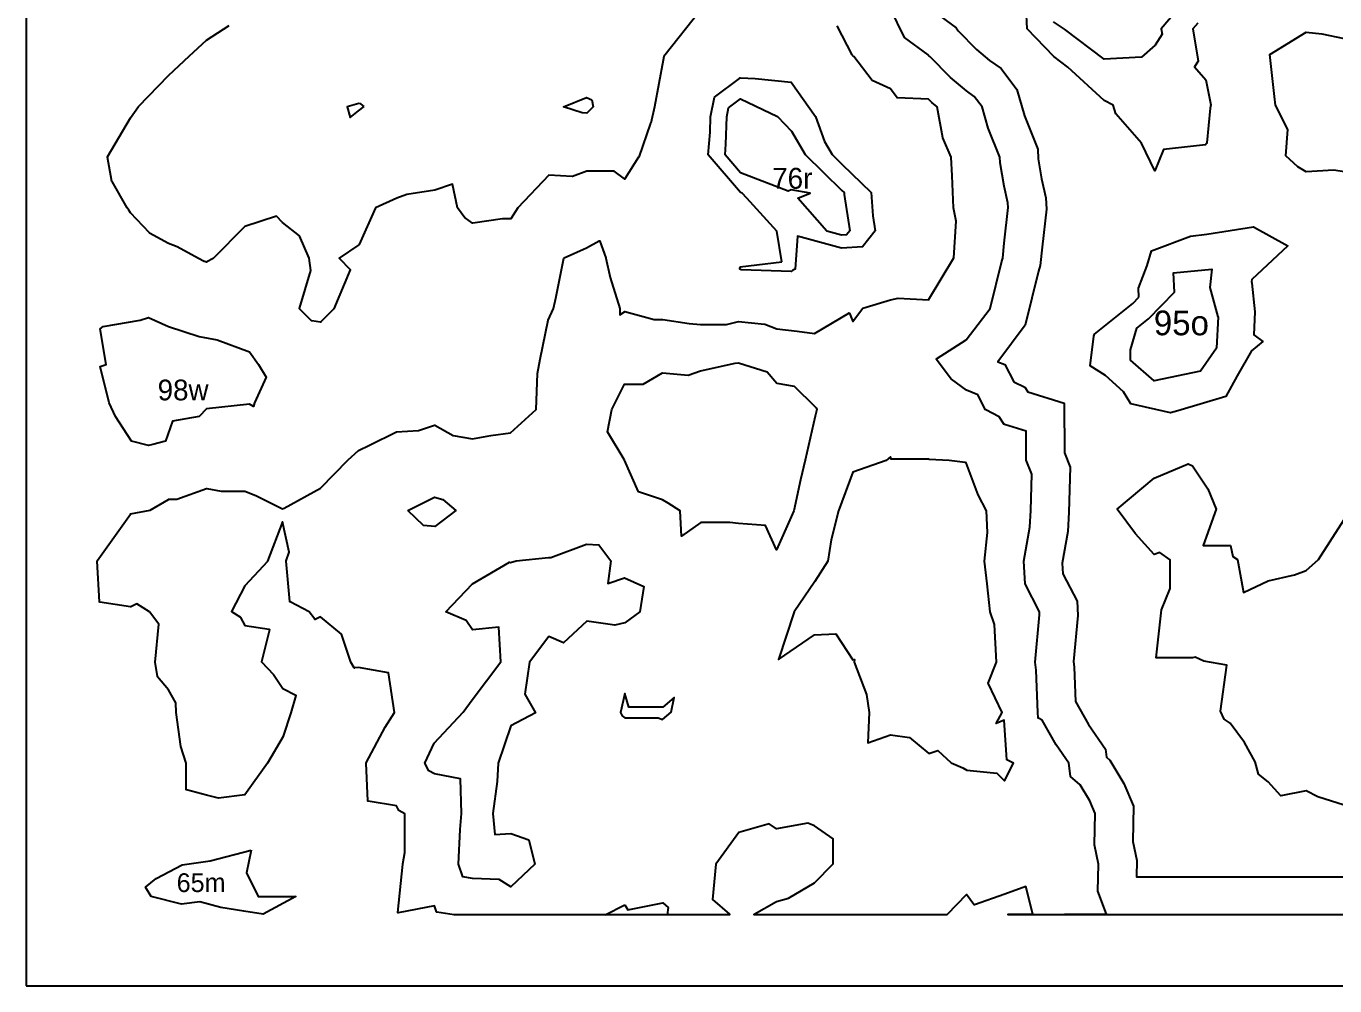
# Model space of a CAD drawing. Header units: millimetres. Extents: x 0 to 600, y 0 to 900.
# Drawn here: x 0 to 240.1, y 0 to 176 of the extents above; entities that cross this region are included whole.
import ezdxf
from ezdxf.enums import TextEntityAlignment as Align

# ---------------------------------------------------------------- set-up
doc = ezdxf.new("R2010")
doc.units = ezdxf.units.MM
for name, color, linetype in [('CORTE', 1, 'Continuous'), ('GRABADO', 5, 'Continuous'), ('HOJA', 8, 'Continuous')]:
    doc.layers.add(name, color=color, linetype=linetype)

msp = doc.modelspace()

# ---------------------------------------------------------------- linework, layer by layer
at = {"layer": 'CORTE'}
for points in [[(123.78, 178.99), (116.98, 170.47), (116.83, 169.74), (115.26, 161.23), (114.57, 158.21), (114.56, 158.21), (112.37, 151.95), (112.36, 151.95), (112.36, 151.95), (109.85, 148), (109.85, 147.99), (109.84, 147.99), (109.84, 147.98), (109.83, 147.98), (109.83, 147.97), (109.82, 147.97), (109.81, 147.97), (109.81, 147.96), (109.8, 147.96), (109.79, 147.96), (109.78, 147.96), (109.77, 147.97), (109.76, 147.97), (109.76, 147.97), (109.75, 147.97), (109.74, 147.98), (107.9, 149.43), (102.83, 149.43), (100.22, 148.43), (100.21, 148.42), (100.21, 148.42), (100.2, 148.42), (100.19, 148.42), (95.88, 148.65), (90.22, 142.68), (88.94, 140.68), (88.94, 140.67), (88.93, 140.67), (88.93, 140.66), (88.92, 140.66), (88.91, 140.65), (88.91, 140.65), (88.89, 140.64), (88.89, 140.64), (88.88, 140.64), (87.37, 140.64), (81.92, 139.87), (81.91, 139.87), (81.9, 139.87), (81.89, 139.87), (81.88, 139.87), (81.87, 139.87), (81.87, 139.88), (81.86, 139.88), (80.51, 140.87), (80.51, 140.87), (80.5, 140.88), (80.5, 140.88), (79.13, 142.68), (79.12, 142.69), (79.12, 142.69), (79.12, 142.7), (79.12, 142.71), (78.19, 147.02), (74.96, 145.93), (74.96, 145.93), (74.95, 145.93), (69.83, 145.11), (67.99, 144.49), (64.11, 142.67), (61.06, 135.95), (61.06, 135.94), (61.06, 135.94), (61.05, 135.93), (61.05, 135.92), (61.04, 135.92), (61.04, 135.92), (57.44, 133.45), (59.44, 131.38), (59.45, 131.37), (59.45, 131.37), (59.45, 131.36), (59.46, 131.35), (59.46, 131.35), (59.46, 131.34), (59.46, 131.33), (59.46, 131.33), (59.46, 131.32), (59.46, 131.31), (59.46, 131.3), (59.46, 131.3), (56.46, 124.17), (56.46, 124.17), (56.46, 124.16), (56.45, 124.15), (56.45, 124.15), (54.08, 121.75), (54.07, 121.75), (54.06, 121.74), (54.06, 121.74), (54.05, 121.74), (54.04, 121.73), (54.04, 121.73), (54.03, 121.73), (54.02, 121.73), (52.38, 121.95), (52.37, 121.95), (52.36, 121.96), (52.35, 121.96), (52.34, 121.96), (52.34, 121.97), (52.33, 121.97), (50.17, 124.15), (50.16, 124.16), (50.16, 124.16), (50.16, 124.17), (50.15, 124.17), (50.15, 124.18), (50.15, 124.19), (50.15, 124.2), (50.15, 124.2), (50.15, 124.21), (50.15, 124.22), (50.15, 124.22), (52.24, 131.2), (51.92, 133.44), (50.12, 137.58), (47.01, 139.97), (47, 139.97), (47, 139.97), (45.9, 141.13), (40.12, 139.26), (34.3, 133.41), (34.3, 133.41), (34.29, 133.4), (34.29, 133.4), (33.15, 132.76), (33.14, 132.75), (33.13, 132.75), (33.12, 132.75), (33.12, 132.75), (33.11, 132.75), (33.1, 132.75), (33.1, 132.75), (32.69, 132.85), (32.68, 132.85), (32.67, 132.86), (31.63, 133.4), (27.73, 135.55), (26.12, 136.12), (26.11, 136.13), (26.11, 136.13), (22.65, 138.07), (22.64, 138.08), (22.64, 138.08), (19.11, 141.77), (19.11, 141.78), (19.11, 141.78), (18.81, 142.29), (18.55, 142.68), (18.55, 142.68), (18.54, 142.68), (15.75, 147.49), (15.75, 147.5), (15.75, 147.5), (15.75, 147.51), (15.74, 147.52), (14.95, 151.97), (14.95, 151.98), (14.95, 151.99), (14.95, 151.99), (14.95, 152), (14.95, 152.01), (14.95, 152.02), (19.11, 159.19), (19.11, 159.19), (20.61, 161.29), (20.62, 161.29), (20.62, 161.3), (26.09, 166.95), (26.09, 166.95), (29.96, 170.56), (33.06, 173.44), (33.06, 173.45), (33.07, 173.45), (37.26, 176.14)], [(166.68, 178.55), (170.59, 175.69), (170.96, 175.15), (174.32, 171.73), (176.74, 169.7), (178.85, 168.23), (181.75, 164.39), (183.12, 159.59), (185.59, 153.42), (185.65, 151.69), (186.29, 148.03), (187.08, 144.54), (187.16, 142.47), (186.38, 135.45), (186.05, 132.13), (185.73, 131.05), (183.27, 121.16), (178.24, 114.47), (179.56, 113.93), (181.22, 110.8), (183.19, 109.77), (183.78, 108.95), (190.45, 106.89), (190.46, 97.73), (191.5, 95.11), (191.31, 86.85), (191.08, 83.31), (190.06, 77.49), (190.17, 75.59), (192.79, 70.52), (192.95, 67.91), (192.14, 59.46), (192.26, 58.46), (192.52, 52.15), (194.91, 47.93), (198.03, 43.39), (198.21, 41.94), (198.83, 41.4), (201.38, 37.09), (203.17, 32.95), (203.02, 26.48), (203.76, 22.97), (203.68, 20), (318.08, 20)], [(214.93, 176.57), (214.02, 175.5), (215, 169.6), (214.34, 168.56), (216.4, 166.19), (217.36, 161.58), (217.23, 160.95), (216.58, 154.59), (216.53, 154.47), (216.37, 154.26), (208.66, 153.38), (207.07, 149.45), (204.64, 154.57), (199.88, 159.93), (199.43, 161.53), (197.77, 162.38), (191.09, 168.49), (188.5, 170.45), (183.66, 175.49), (183.45, 179.29)], [(306.48, 13), (180.14, 13), (180.14, 13.15), (184.67, 13.15), (183.38, 18.2), (179.52, 16.84), (173.96, 14.88), (173.96, 14.88), (173.95, 14.88), (173.94, 14.88), (173.93, 14.88), (173.92, 14.88), (173.92, 14.88), (173.91, 14.89), (173.9, 14.89), (173.9, 14.89), (173.89, 14.9), (173.88, 14.9), (173.88, 14.91), (172.52, 16.76), (168.91, 13.02), (168.9, 13.02), (168.9, 13.01), (168.89, 13.01), (168.89, 13.01), (168.87, 13), (168.86, 13), (168.86, 13), (133.6, 13), (133.6, 13), (133.59, 13), (133.58, 13), (133.58, 13.01), (133.57, 13.01), (133.57, 13.01), (133.56, 13.02), (133.55, 13.02), (133.55, 13.03), (133.54, 13.04), (133.54, 13.05), (133.54, 13.05), (133.53, 13.06), (133.53, 13.07), (133.53, 13.07), (133.53, 13.08), (133.53, 13.09), (133.53, 13.1), (133.54, 13.1), (133.54, 13.11), (133.54, 13.11), (133.55, 13.12), (133.55, 13.13), (133.56, 13.13), (133.56, 13.14), (133.57, 13.14), (137.64, 15.45), (137.64, 15.45), (137.65, 15.46), (139.85, 16.08), (144.6, 18.9), (148.07, 22.37), (148.07, 26.95), (144.61, 29.34), (143.37, 29.84), (137.68, 28.81), (137.68, 28.81), (137.67, 28.81), (137.66, 28.81), (137.66, 28.81), (137.65, 28.81), (137.64, 28.81), (137.63, 28.82), (136.28, 29.68), (130.75, 28.11), (126.55, 22.31), (125.88, 15.85), (129, 13.13), (129.01, 13.13), (129.01, 13.12), (129.02, 13.12), (129.02, 13.11), (129.02, 13.1), (129.03, 13.09), (129.03, 13.09), (129.03, 13.08), (129.03, 13.07), (129.03, 13.07), (129.03, 13.06), (129.02, 13.05), (129.02, 13.04), (129.02, 13.04), (129.01, 13.03), (129.01, 13.03), (129.01, 13.02), (129, 13.02), (128.99, 13.01), (128.99, 13.01), (128.98, 13.01), (128.97, 13), (128.97, 13), (128.96, 13), (128.96, 13), (78.54, 13), (78.53, 13), (78.53, 13), (75.32, 13.53), (75.31, 13.53), (75.31, 13.53), (75.3, 13.53), (75.29, 13.54), (75.29, 13.54), (75.28, 13.54), (75.27, 13.55), (75.27, 13.56), (75.27, 13.56), (75.26, 13.57), (75.26, 13.57), (74.89, 14.64), (68.25, 13.36), (68.25, 13.36), (68.24, 13.36), (68.23, 13.36), (68.22, 13.36), (68.22, 13.37), (68.21, 13.37), (68.2, 13.37), (68.19, 13.38), (68.19, 13.38), (68.18, 13.38), (68.18, 13.39), (68.17, 13.4), (68.17, 13.4), (68.17, 13.41), (68.17, 13.42), (68.16, 13.42), (68.16, 13.43), (68.16, 13.44), (68.16, 13.44), (69.13, 22.34), (69.13, 22.35), (69.48, 24.46), (69.48, 31.55), (68.38, 32.13), (68.37, 32.13), (68.37, 32.13), (68.36, 32.14), (68.35, 32.15), (68.35, 32.15), (68.35, 32.15), (67.92, 32.99), (62.75, 33.87), (62.74, 33.87), (62.73, 33.87), (62.73, 33.87), (62.72, 33.88), (62.71, 33.88), (62.71, 33.89), (62.7, 33.89), (62.7, 33.9), (62.7, 33.9), (62.69, 33.91), (62.69, 33.92), (62.69, 33.92), (62.69, 33.93), (62.68, 33.94), (62.39, 40.86), (62.39, 40.86), (62.39, 40.87), (62.39, 40.88), (62.39, 40.88), (62.39, 40.89), (65.87, 47.45), (65.87, 47.46), (67.59, 50.13), (66.47, 57.41), (60.99, 58.41), (60.25, 58.3), (60.24, 58.29), (60.23, 58.29), (60.22, 58.3), (60.22, 58.3), (60.21, 58.3), (60.2, 58.3), (60.2, 58.31), (60.19, 58.31), (60.19, 58.31), (60.18, 58.32), (60.17, 58.33), (60.17, 58.33), (59.58, 59.34), (59.58, 59.35), (59.58, 59.35), (57.85, 64.51), (54.01, 67.7), (53.03, 67.21), (53.02, 67.21), (53.02, 67.2), (53.01, 67.2), (53, 67.2), (53, 67.2), (52.99, 67.2), (52.98, 67.2), (52.97, 67.2), (52.97, 67.21), (52.96, 67.21), (52.95, 67.21), (52.95, 67.22), (52.94, 67.22), (52.94, 67.23), (51.94, 68.58), (48.41, 70.42), (48.4, 70.42), (48.39, 70.42), (48.39, 70.43), (48.38, 70.43), (48.38, 70.44), (48.37, 70.45), (48.37, 70.46), (48.37, 70.47), (48.37, 70.47), (47.69, 77.89), (47.69, 77.9), (47.69, 77.91), (47.69, 77.92), (47.69, 77.92), (48.22, 79.56), (47.03, 85.07), (44.26, 77.87), (44.26, 77.86), (44.25, 77.86), (44.25, 77.85), (44.25, 77.85), (40.14, 73.38), (37.64, 68.66), (39.29, 67.6), (39.3, 67.59), (39.3, 67.59), (39.31, 67.58), (39.31, 67.58), (39.32, 67.57), (40.13, 66.11), (44.57, 65.4), (44.58, 65.4), (44.58, 65.4), (44.59, 65.39), (44.6, 65.39), (44.6, 65.39), (44.61, 65.38), (44.62, 65.38), (44.62, 65.37), (44.62, 65.36), (44.63, 65.36), (44.63, 65.35), (44.63, 65.34), (44.63, 65.34), (44.63, 65.33), (44.63, 65.32), (44.63, 65.31), (44.63, 65.31), (43.16, 59.4), (45.37, 57.12), (45.37, 57.11), (45.38, 57.11), (47.1, 54.51), (49.45, 53.32), (49.45, 53.31), (49.46, 53.31), (49.47, 53.3), (49.47, 53.3), (49.47, 53.29), (49.48, 53.29), (49.48, 53.28), (49.48, 53.27), (49.49, 53.27), (49.49, 53.26), (49.49, 53.25), (49.49, 53.24), (49.49, 53.24), (49.48, 53.23), (48.57, 50.09), (47.12, 45.76), (47.12, 45.76), (47.12, 45.75), (44.28, 40.82), (44.28, 40.81), (40.14, 35.05), (40.14, 35.05), (40.13, 35.04), (40.13, 35.03), (40.12, 35.03), (40.11, 35.03), (40.11, 35.02), (40.1, 35.02), (40.09, 35.02), (35.29, 34.4), (35.28, 34.4), (35.27, 34.4), (35.26, 34.4), (33.09, 34.98), (29.43, 35.92), (29.42, 35.92), (29.42, 35.93), (29.41, 35.93), (29.4, 35.93), (29.4, 35.94), (29.39, 35.94), (29.39, 35.95), (29.39, 35.96), (29.38, 35.96), (29.38, 35.97), (29.38, 35.98), (29.38, 35.99), (29.38, 35.99), (29.38, 40.84), (28.35, 43.87), (28.35, 43.87), (28.35, 43.88), (27.5, 50.11), (27.5, 50.11), (27.44, 51.92), (26.08, 54.29), (24.1, 56.69), (24.09, 56.69), (24.09, 56.7), (24.08, 56.71), (24.08, 56.71), (24.08, 56.72), (24.08, 56.73), (23.69, 59.37), (23.69, 59.38), (23.69, 59.38), (24.33, 66.31), (22.64, 68.58), (20.29, 70.05), (19.2, 69.51), (19.2, 69.51), (19.19, 69.51), (19.18, 69.5), (19.18, 69.5), (19.17, 69.5), (19.16, 69.5), (13.53, 70.35), (13.53, 70.35), (13.52, 70.35), (13.51, 70.36), (13.5, 70.36), (13.5, 70.36), (13.49, 70.37), (13.49, 70.37), (13.48, 70.38), (13.48, 70.39), (13.48, 70.39), (13.47, 70.4), (13.47, 70.4), (13.47, 70.41), (13.47, 70.42), (13, 77.9), (13, 77.9), (13, 77.91), (13, 77.92), (13, 77.92), (13.01, 77.93), (13.01, 77.94), (13.01, 77.94), (19.11, 86.53), (19.11, 86.53), (19.12, 86.53), (19.12, 86.54), (19.13, 86.54), (19.14, 86.55), (19.14, 86.55), (19.15, 86.55), (19.15, 86.55), (22.75, 87.23), (26.1, 89.22), (26.11, 89.23), (26.12, 89.23), (26.13, 89.23), (26.13, 89.23), (26.14, 89.23), (27.63, 89.23), (33.09, 91.21), (33.09, 91.21), (33.1, 91.21), (33.11, 91.21), (33.12, 91.21), (33.12, 91.21), (35.75, 90.74), (40.09, 90.74), (40.09, 90.74), (40.1, 90.73), (40.1, 90.73), (40.11, 90.73), (42.14, 89.93), (42.15, 89.93), (47.05, 87.48), (47.3, 87.6), (53.98, 91.26), (59.09, 96.47), (59.09, 96.47), (60.95, 98.18), (60.95, 98.18), (60.96, 98.19), (62.97, 99.18), (62.97, 99.18), (67.93, 101.58), (67.94, 101.58), (67.95, 101.58), (67.95, 101.58), (67.96, 101.58), (71.99, 101.86), (74.91, 102.85), (74.92, 102.85), (74.93, 102.85), (74.94, 102.85), (74.95, 102.85), (74.96, 102.85), (74.96, 102.84), (74.97, 102.84), (78.32, 100.96), (81.91, 100.31), (85.22, 100.91), (88.84, 101.42), (93.55, 105.72), (93.79, 112.31), (93.79, 112.31), (94.27, 114.96), (95.77, 122.08), (95.78, 122.09), (95.78, 122.09), (96.72, 124.23), (97.19, 126.1), (98.66, 133.48), (98.67, 133.49), (98.67, 133.49), (98.67, 133.5), (98.67, 133.5), (98.68, 133.51), (98.68, 133.51), (98.69, 133.52), (98.69, 133.52), (98.7, 133.53), (98.71, 133.53), (102.79, 135.38), (105.13, 136.64), (105.13, 136.64), (105.14, 136.64), (105.14, 136.65), (105.15, 136.65), (105.16, 136.65), (105.17, 136.65), (105.18, 136.64), (105.19, 136.64), (105.19, 136.64), (105.2, 136.64), (105.2, 136.63), (105.21, 136.63), (105.22, 136.62), (105.22, 136.62), (105.22, 136.61), (105.23, 136.61), (105.23, 136.6), (106.33, 133.49), (106.33, 133.48), (107.16, 129.89), (108.91, 124.22), (108.92, 124.22), (108.92, 124.21), (108.92, 124.2), (108.92, 123.08), (109.75, 123.64), (109.75, 123.64), (109.76, 123.65), (109.77, 123.65), (109.77, 123.65), (109.78, 123.65), (109.79, 123.65), (109.8, 123.65), (109.81, 123.65), (115.2, 122.19), (116.76, 122.19), (116.77, 122.19), (121.65, 121.5), (123.73, 121.31), (128.46, 121.31), (130.69, 121.87), (130.69, 121.87), (130.7, 121.87), (130.7, 121.87), (130.71, 121.87), (135.48, 121.36), (135.49, 121.36), (135.5, 121.35), (135.5, 121.35), (137.69, 120.51), (141.46, 120.05), (141.46, 120.05), (144.63, 119.64), (150.91, 123.39), (150.92, 123.39), (150.92, 123.39), (150.93, 123.39), (150.94, 123.4), (150.94, 123.4), (150.95, 123.4), (150.97, 123.39), (150.97, 123.39), (150.98, 123.39), (150.99, 123.38), (150.99, 123.38), (151, 123.38), (151, 123.37), (151.01, 123.37), (151.01, 123.36), (151.02, 123.35), (151.63, 121.84), (153.45, 124.25), (153.45, 124.25), (153.46, 124.26), (153.46, 124.26), (153.47, 124.27), (153.48, 124.27), (153.48, 124.27), (158.56, 125.82), (158.57, 125.82), (159.95, 126.11), (159.96, 126.11), (159.96, 126.11), (159.97, 126.11), (165.51, 125.81), (170.2, 133.49), (170.6, 140.26), (170.11, 142.71), (170.11, 142.71), (169.86, 148.55), (169.72, 151.97), (168.17, 155.52), (168.17, 155.53), (168.17, 155.54), (167.11, 161.2), (166.13, 162.02), (166.13, 162.02), (165.52, 162.64), (159.84, 162.85), (159.84, 162.85), (159.83, 162.85), (159.82, 162.85), (159.82, 162.86), (159.81, 162.86), (159.8, 162.86), (159.8, 162.87), (159.79, 162.87), (159.79, 162.88), (158.54, 164.54), (155.23, 166.02), (155.23, 166.03), (155.22, 166.03), (155.21, 166.04), (155.2, 166.04), (151.83, 170.45), (151.67, 170.58), (151.66, 170.59), (151.66, 170.59), (151.65, 170.6), (151.55, 170.76), (151.55, 170.76), (148.78, 176.04)], [(241.8, 149.27), (239.89, 149.62), (234.83, 149.26), (233.29, 150.18), (231.12, 152.22), (231.45, 157.08), (229.22, 161.49), (229.01, 163.11), (228.17, 170.81), (234.83, 174.9), (237.7, 174.62), (241.81, 173.74)], [(241.8, 33.15), (236.99, 34.68), (234.84, 35.79), (230.15, 34.84), (227.83, 37.44), (226.09, 38.79), (225.45, 41.1), (223.52, 44.65), (220.85, 48.19), (219.78, 48.92), (219.08, 50.37), (220.25, 58.82), (216.03, 59.57), (214.48, 60.3), (213.95, 60.17), (207.33, 60.17), (208.3, 68.93), (209.86, 72.86), (209.86, 78.13), (207.99, 79.46), (206.94, 79.1), (203.54, 82.9), (200.12, 87.44), (206.93, 93.09), (213.17, 95.75), (213.99, 95.37), (216.79, 91.16), (218.3, 87.43), (215.95, 80.77), (220.97, 80.77), (221.35, 78.71), (222.24, 78.22), (223.33, 72.16), (227.85, 74.25), (232.68, 75.39), (234.81, 76.15), (237.1, 78.22), (241.77, 85.51)]]:
    msp.add_lwpolyline(points, dxfattribs=at)
for points in [[(138.62, 132.78), (137.7, 138.43), (132.23, 144.47), (131.35, 145.37), (131.03, 145.49), (125.1, 152.38), (125.46, 156.57), (125.54, 159.38), (126.25, 162.99), (130.86, 166.39), (130.9, 166.51), (131.07, 166.51), (133.72, 166.42), (140.37, 165.76), (144.82, 159.41), (146.48, 154.83), (147.86, 152.45), (149.64, 150.71), (155, 145.47), (155.31, 141.2), (155.73, 138.44), (153.4, 135.55), (149.58, 135.3), (141.52, 137.52), (141.06, 131.44), (140.63, 131.23), (140.35, 131.03), (131.18, 131.33), (131.03, 131.35), (130.95, 131.46), (130.93, 131.54), (131.01, 131.88), (138.62, 132.78)], [(62, 161.25), (61.41, 161.77), (61, 161.82), (58.87, 161.19), (59.43, 159.24), (60.95, 160.47), (62, 161.25)], [(204.15, 126.3), (204.07, 127.95), (205.67, 132.13), (206.47, 134.8), (213.62, 137.51), (216.6, 137.83), (225.18, 139.18), (231.44, 135.73), (224.85, 129.55), (224.81, 129.17), (224.88, 128.9), (225.38, 123.62), (225.24, 119.42), (226.86, 118.2), (224.82, 116.46), (222.15, 111.88), (220.08, 108.08), (211.3, 105.43), (209.91, 105.08), (202.68, 106.74), (201.28, 108.94), (198.02, 111.95), (195.21, 113.72), (195.88, 119.14), (195.99, 119.54), (203.03, 125.15), (204.15, 126.3)], [(33.11, 105.81), (31.73, 104.4), (26.86, 103.57), (25.57, 99.89), (23.25, 99.28), (22.43, 99.09), (19.3, 99.89), (16.36, 104.44), (15.25, 106.9), (13.58, 113.57), (14.7, 113.95), (13.59, 120.52), (14.11, 120.94), (20.91, 122.07), (22.43, 122.56), (26.09, 120.94), (31.71, 119.07), (35.02, 118.45), (41, 116.29), (42.63, 113.94), (44.01, 111.66), (41.86, 106.9), (41.72, 106.28), (40.94, 106.7), (33.11, 105.81)], [(165.54, 96.57), (158.7, 96.57), (158.55, 97.02), (157.8, 96.35), (151.67, 94.21), (149, 87.14), (147.65, 81.78), (147.05, 77.87), (144.71, 74.16), (140.88, 68.6), (138.03, 59.85), (144.62, 64.37), (148.54, 64.57), (151.65, 59.77), (151.98, 59.84), (151.92, 59.39), (154.17, 53.43), (154.68, 50.12), (154.41, 44.58), (158.58, 46.02), (162.07, 45.52), (165.57, 42.62), (167.22, 43.13), (169.7, 40.92), (171.85, 39.98), (172.55, 39.56), (178.07, 38.98), (179.48, 37.61), (181.14, 40.82), (179.89, 41.43), (179.43, 48.73), (177.95, 48.14), (179.06, 50.12), (176.49, 55.49), (178.03, 59.39), (177.64, 66.26), (176.84, 68.62), (176.28, 73.72), (175.81, 77.9), (176.38, 83.12), (176.16, 87.14), (174.65, 90.04), (172.47, 95.94), (172.24, 95.98), (169.3, 96.35), (165.66, 96.51), (165.54, 96.57)], [(115.96, 49.12), (116.74, 48.83), (118.3, 50.16), (118.86, 52.86), (116.79, 51.12), (110.54, 51.12), (109.8, 53.63), (109.01, 50.13), (109.36, 49.52), (109.82, 49.12), (115.96, 49.12)], [(41.25, 24.91), (40.41, 20.7), (42.57, 16.4), (49.45, 16.38), (43.46, 13.12), (39.94, 13.67), (35.7, 14.34), (31.83, 15.42), (28.52, 14.95), (22.91, 16.4), (21.9, 18.12), (23.85, 19.71), (28.61, 22.22), (33.76, 22.94), (41.25, 24.91)]]:
    msp.add_lwpolyline(points, close=True, dxfattribs=at)
at = {"layer": 'GRABADO'}
for points in [[(318.08, 13), (190.52, 13), (190.52, 13.15), (198.18, 13.15), (196.6, 17.35), (196.6, 17.36), (196.6, 17.37), (196.6, 17.38), (196.74, 22.33), (196, 25.83), (196, 25.83), (196, 25.84), (196.14, 31.58), (195.13, 33.9), (193.38, 36.86), (191.59, 38.42), (191.59, 38.42), (191.58, 38.43), (191.58, 38.44), (191.57, 38.44), (191.57, 38.46), (191.57, 38.46), (191.29, 40.83), (188.97, 44.22), (188.96, 44.22), (186.41, 48.72), (185.7, 49.07), (185.69, 49.08), (185.69, 49.08), (185.68, 49.08), (185.67, 49.1), (185.66, 49.11), (185.66, 49.12), (185.66, 49.13), (185.66, 49.14), (185.59, 50.11), (185.28, 57.89), (185.1, 59.37), (185.1, 59.38), (185.1, 59.38), (185.93, 68.03), (185.9, 68.62), (183.27, 73.71), (183.27, 73.71), (183.26, 73.72), (183.26, 73.73), (183.26, 73.73), (183.03, 77.9), (183.03, 77.9), (183.03, 77.91), (184.12, 84.15), (184.32, 87.16), (184.47, 93.85), (183.46, 96.4), (183.46, 96.4), (183.46, 96.41), (183.46, 96.42), (183.46, 101.72), (179.47, 102.96), (179.47, 102.96), (179.46, 102.97), (179.45, 102.97), (179.44, 102.98), (179.44, 102.98), (179.44, 102.98), (178.48, 104.34), (176.05, 105.62), (176.04, 105.62), (176.04, 105.62), (176.03, 105.63), (176.03, 105.63), (176.02, 105.64), (176.02, 105.64), (174.57, 108.4), (172.5, 109.25), (172.49, 109.25), (172.48, 109.25), (169.74, 111.24), (169.74, 111.24), (169.73, 111.25), (169.72, 111.25), (167.01, 114.9), (167.01, 114.9), (167, 114.91), (167, 114.92), (167, 114.92), (166.99, 114.93), (166.99, 114.94), (166.99, 114.94), (166.99, 114.95), (167, 114.96), (167, 114.97), (167, 114.97), (167, 114.98), (167.01, 114.98), (167.01, 114.99), (167.02, 115), (167.02, 115), (167.03, 115), (172.47, 118.46), (176.82, 124.23), (178.97, 132.88), (178.97, 132.88), (179.15, 133.48), (179.42, 136.19), (179.42, 136.19), (180.14, 142.73), (180.11, 143.63), (179.42, 146.66), (178.67, 150.97), (178.67, 150.98), (178.64, 151.97), (176.49, 157.31), (176.49, 157.32), (175.38, 161.21), (173.93, 163.12), (172.48, 164.14), (172.48, 164.14), (169.57, 166.58), (169.56, 166.59), (165.77, 170.45), (165.61, 170.58), (165.6, 170.59), (165.6, 170.59), (165.59, 170.6), (165.5, 170.74), (161.15, 173.92), (161.15, 173.92), (161.14, 173.93), (161.13, 173.94), (158.52, 179.3)], [(211.39, 179.24), (208.25, 175.5), (208.4, 174.56), (207.13, 172.55), (204.62, 170.35), (197.79, 169.98), (190.5, 175.46), (188.49, 176.83)]]:
    msp.add_lwpolyline(points, dxfattribs=at)
for points in [[(103.77, 162.47), (104.03, 161.22), (102.85, 160.04), (101.99, 160.09), (98.6, 161.24), (102.82, 162.92), (103.77, 162.47)], [(137.85, 159.44), (140.39, 156.76), (142.89, 152.45), (149.64, 145.86), (150.05, 145.47), (150.07, 145.14), (151.09, 138.44), (150.52, 137.72), (149.58, 137.66), (146.91, 138.4), (141.55, 144.45), (143.82, 145.4), (140.34, 146.01), (139.82, 145.74), (131.03, 149.11), (128.21, 152.38), (128.38, 154.37), (128.52, 159.38), (128.85, 161.04), (131.06, 162.68), (137.85, 159.44)], [(218.64, 122.72), (218.65, 122.72), (218.37, 116.98), (215.44, 112.71), (206.95, 110.97), (202.57, 114.77), (202.62, 116.64), (203.78, 120.64), (205.87, 122.31), (210.66, 127.22), (210.49, 130.77), (217.52, 131.46), (217.17, 128.09), (218.64, 122.72)], [(123.75, 84.95), (120.22, 82.45), (120, 87.12), (117.78, 88.5), (116.73, 89.14), (112.36, 90.58), (109.75, 96.41), (109.76, 96.48), (109.72, 96.56), (106.66, 101.61), (107.45, 105.71), (109.74, 110.32), (113.21, 110.32), (116.74, 112.43), (121.44, 111.99), (123.71, 112.78), (130.06, 114.18), (130.71, 114.25), (135.92, 112.62), (137.71, 110.52), (140.91, 110.01), (144.69, 106.26), (144.94, 106.03), (145.02, 105.68), (144.72, 104.47), (142.94, 96.4), (142.03, 92.83), (140.86, 87.14), (137.67, 79.97), (135.61, 84.42), (130.7, 84.81), (129.09, 84.95), (123.75, 84.95)], [(69.99, 87.18), (74.93, 89.61), (76.44, 89.18), (78.83, 87.16), (74.96, 84.27), (72.91, 84.43), (69.99, 87.18)], [(80.14, 50.17), (81.85, 52.43), (87.09, 59.4), (86.71, 65.76), (81.87, 65.32), (80.69, 67.03), (76.96, 68.61), (81.86, 73.72), (88.65, 77.7), (88.88, 77.63), (89.87, 77.97), (95.85, 78.57), (96.26, 78.53), (102.81, 81.01), (105.04, 80.87), (107.26, 77.92), (106.69, 73.77), (109.79, 74.8), (113.31, 73.25), (112.6, 68.6), (109.82, 66.55), (107.97, 66.14), (102.84, 66.89), (98.6, 62.93), (95.87, 64.08), (92.31, 59.35), (91.47, 53.47), (93.41, 50.09), (88.94, 47.66), (86.57, 40.84), (86.41, 37.47), (85.62, 31.59), (85.99, 27.75), (88.89, 27.91), (92.23, 26.77), (93.31, 22.31), (88.89, 18.18), (86.8, 19.53), (81.9, 19.67), (80.12, 19.97), (79.29, 22.32), (79.63, 28.67), (79.85, 31.6), (79.7, 37.96), (74.91, 38.88), (73.85, 39.43), (73.11, 40.86), (74.87, 44.5), (80.14, 50.17)], [(109.82, 14.85), (110.4, 13.92), (116.78, 15.24), (117.77, 14.34), (117.61, 13), (106.2, 13), (109.82, 14.85)]]:
    msp.add_lwpolyline(points, close=True, dxfattribs=at)
at = {"layer": 'HOJA'}
msp.add_lwpolyline([(0, 0), (600, 0), (600, 900), (0, 900)], close=True, dxfattribs=at)

# ---------------------------------------------------------------- texts
at = {"layer": 'GRABADO'}
for s, height, p in [('76r', 3.829, (140.54, 148.1)), ('95o', 4.529, (211.93, 121.58)), ('98w', 3.804, (28.79, 109.28)), ('65m', 3.445, (32.09, 18.92))]:
    msp.add_text(s, height=height, dxfattribs=at).set_placement(p, align=Align.MIDDLE_CENTER)

doc.saveas('drawing.dxf')
